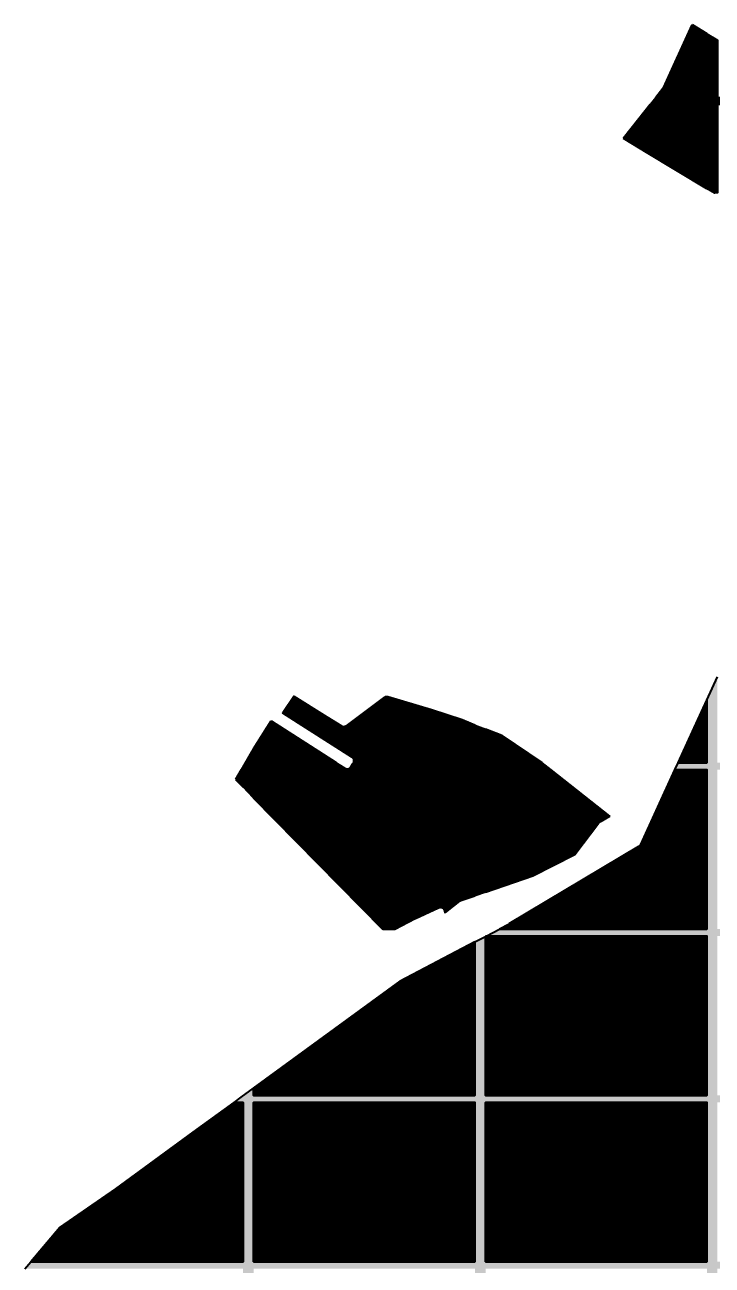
# Model space of a CAD drawing. Header units: metres. Extents: x 729569 to 732684, y 1423763 to 1426117.
# Drawn here: x 729573 to 730349, y 1424699 to 1426101 of the extents above; entities that cross this region are included whole.
import ezdxf

# ---------------------------------------------------------------- set-up
doc = ezdxf.new("R2010")
doc.units = ezdxf.units.M
for name, color, linetype in [('GREEN_AREA', 7, 'Continuous'), ('PARCEL_BORDER', 7, 'Continuous'), ('PARCEL_L', 7, 'Continuous'), ('PARCEL_M', 7, 'Continuous'), ('PARCEL_S', 7, 'Continuous'), ('ROADS_LOCAL', 7, 'Continuous')]:
    doc.layers.add(name, color=color, linetype=linetype)

msp = doc.modelspace()

# ---------------------------------------------------------------- hatches: boundary and pattern name
at = {"layer": 'GREEN_AREA', "true_color": 0x96c896}
h = msp.add_hatch(dxfattribs=at)
h.set_pattern_fill('SOLID')
h.paths.add_polyline_path([(730326.6, 1426100.8), (730343.3, 1426090.7), (730343.3, 1426018.8), (730285.7, 1426018.8), (730293.5, 1426028.7), (730293.9, 1426029.2), (730294.2, 1426029.7), (730326.6, 1426100.8)])
h = msp.add_hatch(dxfattribs=at)
h.set_pattern_fill('SOLID')
h.paths.add_polyline_path([(730275.1, 1425956.9), (730249.2, 1425972.7), (730273.7, 1426003.6), (730279.4, 1426010.8), (730343.3, 1426010.8), (730343.3, 1425915.9), (730275.1, 1425956.9)])
h.paths.add_polyline_path([(730329.2, 1425955.9), (730329.2, 1425995.9), (730289.2, 1425995.9), (730289.2, 1425955.9), (730329.2, 1425955.9)])
h = msp.add_hatch(dxfattribs=at)
h.set_pattern_fill('SOLID')
h.paths.add_polyline_path([(729980, 1425341.3), (729983, 1425341.3), (730032.3, 1425326.5), (730066.9, 1425315.1), (730081.3, 1425309.4), (730081.3, 1425266.8), (730064.1, 1425266.8), (730064.1, 1425306.8), (730024.1, 1425306.8), (729984.1, 1425306.8), (729984.1, 1425266.8), (729944.1, 1425266.8), (729944.3, 1425267.2), (729944.4, 1425267.7), (729944.5, 1425268.2), (729944.6, 1425268.7), (729944.6, 1425269.2), (729944.6, 1425269.6), (729944.5, 1425270.1), (729944.4, 1425270.6), (729944.2, 1425271.1), (729944, 1425271.5), (729943.7, 1425271.9), (729943.4, 1425272.3), (729943.1, 1425272.7), (729942.7, 1425273), (729942.3, 1425273.3), (729864.1, 1425323), (729876.5, 1425341.7), (729914.1, 1425318.1), (729914.1, 1425318.1), (729930.4, 1425308.2), (729930.8, 1425308), (729931.3, 1425307.8), (729931.7, 1425307.6), (729932.2, 1425307.5), (729932.7, 1425307.5), (729933.2, 1425307.5), (729933.7, 1425307.5), (729934.2, 1425307.6), (729934.7, 1425307.8), (729935.1, 1425308), (729935.6, 1425308.2), (729936, 1425308.5), (729980, 1425341.3)])
h = msp.add_hatch(dxfattribs=at)
h.set_pattern_fill('SOLID')
h.paths.add_polyline_path([(730343.3, 1425337.6), (730343.3, 1425266.8), (730310.9, 1425266.8), (730343.3, 1425337.6)])
h = msp.add_hatch(dxfattribs=at)
h.set_pattern_fill('SOLID')
h.paths.add_polyline_path([(729851, 1425313.9), (729924.6, 1425266.8), (729831.3, 1425266.8), (729831.3, 1425282), (729851, 1425313.9)])
h = msp.add_hatch(dxfattribs=at)
h.set_pattern_fill('SOLID')
h.paths.add_polyline_path([(730093.3, 1425304.7), (730111.5, 1425297.6), (730156.7, 1425266.9), (730156.7, 1425266.8), (730093.3, 1425266.8), (730093.3, 1425304.7)])
h = msp.add_hatch(dxfattribs=at)
h.set_pattern_fill('SOLID')
h.paths.add_polyline_path([(729811, 1425247.8), (729817.5, 1425258.8), (729819.3, 1425258.8), (729819.3, 1425239.4), (729811, 1425247.8)])
h = msp.add_hatch(dxfattribs=at)
h.set_pattern_fill('SOLID')
h.paths.add_polyline_path([(729831.3, 1425227.2), (729831.3, 1425258.8), (730081.3, 1425258.8), (730081.3, 1425116.4), (730065.2, 1425110.9), (730064.7, 1425110.7), (730064.2, 1425110.4), (730063.8, 1425110.1), (730047.6, 1425097.4), (730047.1, 1425099.4), (730047, 1425099.9), (730046.8, 1425100.4), (730046.6, 1425100.8), (730046.3, 1425101.2), (730046, 1425101.6), (730045.7, 1425102), (730045.3, 1425102.3), (730044.9, 1425102.6), (730044.5, 1425102.8), (730044, 1425103), (730043.5, 1425103.2), (730043, 1425103.3), (730042.6, 1425103.3), (730042.1, 1425103.4), (730041.6, 1425103.3), (730041.1, 1425103.2), (730040.6, 1425103.1), (730040.1, 1425102.9), (730014, 1425090.7), (730013.8, 1425090.6), (729990.6, 1425078.8), (729977.2, 1425078.8), (729831.3, 1425227.2)])
h.paths.add_polyline_path([(729920.8, 1425257.7), (729920.8, 1425168.3), (730010.2, 1425168.3), (730010.2, 1425257.7), (729920.8, 1425257.7)])
h.paths.add_polyline_path([(729871.3, 1425238.8), (729871.3, 1425198.8), (729911.3, 1425198.8), (729911.3, 1425238.8), (729871.3, 1425238.8)])
h.paths.add_polyline_path([(729991.3, 1425158.8), (729951.3, 1425158.8), (729951.3, 1425118.8), (729991.3, 1425118.8), (730031.3, 1425118.8), (730071.3, 1425118.8), (730071.3, 1425158.8), (730071.3, 1425198.8), (730071.3, 1425238.8), (730031.3, 1425238.8), (730031.3, 1425198.8), (730031.3, 1425158.8), (729991.3, 1425158.8)])
h = msp.add_hatch(dxfattribs=at)
h.set_pattern_fill('SOLID')
h.paths.add_polyline_path([(730222.5, 1425200), (730222.1, 1425199.8), (730221.7, 1425199.4), (730221.4, 1425199.1), (730221.1, 1425198.7), (730194.3, 1425163.1), (730146.6, 1425138.9), (730093.3, 1425120.5), (730093.3, 1425160.5), (730133.3, 1425160.5), (730173.3, 1425160.5), (730173.3, 1425200.5), (730173.3, 1425240.5), (730133.3, 1425240.5), (730093.3, 1425240.5), (730093.3, 1425258.8), (730166.9, 1425258.8), (730233.5, 1425206.5), (730222.5, 1425200)])
h = msp.add_hatch(dxfattribs=at)
h.set_pattern_fill('SOLID')
h.paths.add_polyline_path([(730119.8, 1425084.4), (730120.1, 1425084.6), (730266.6, 1425172.2), (730267.1, 1425172.5), (730267.5, 1425172.8), (730267.8, 1425173.2), (730268.1, 1425173.6), (730268.4, 1425174), (730268.6, 1425174.4), (730307.3, 1425258.8), (730343.3, 1425258.8), (730343.3, 1425078.8), (730317, 1425078.8), (730317, 1425148.1), (730247.7, 1425148.1), (730247.7, 1425078.8), (730229.1, 1425078.8), (730229.1, 1425118.8), (730189.1, 1425118.8), (730189.1, 1425078.8), (730109.1, 1425078.8), (730119.8, 1425084.4)])
h = msp.add_hatch(dxfattribs=at)
h.set_pattern_fill('SOLID')
h.paths.add_polyline_path([(730272.2, 1424890.8), (730272.2, 1424980.3), (730272.2, 1425069.7), (730182.8, 1425069.7), (730093.3, 1425069.7), (730093.3, 1425070.5), (730093.9, 1425070.8), (730343.3, 1425070.8), (730343.3, 1424890.8), (730333.3, 1424890.8), (730333.3, 1424930.8), (730333.3, 1424970.8), (730333.3, 1425010.8), (730333.3, 1425050.8), (730293.3, 1425050.8), (730293.3, 1425010.8), (730293.3, 1424970.8), (730293.3, 1424930.8), (730293.3, 1424890.8), (730272.2, 1424890.8)])
h = msp.add_hatch(dxfattribs=at)
h.set_pattern_fill('SOLID')
h.paths.add_polyline_path([(729951.3, 1424890.8), (729951.3, 1424930.8), (729911.3, 1424930.8), (729911.3, 1424890.8), (729831.3, 1424890.8), (729831.3, 1424899.1), (729996.7, 1425019.9), (730081.3, 1425064.3), (730081.3, 1424890.8), (730039.2, 1424890.8), (730039.2, 1424960.1), (729969.9, 1424960.1), (729969.9, 1424890.8), (729951.3, 1424890.8)])
h.paths.add_polyline_path([(730031.3, 1425010.8), (729991.3, 1425010.8), (729991.3, 1424970.8), (730031.3, 1424970.8), (730071.3, 1424970.8), (730071.3, 1425010.8), (730031.3, 1425010.8)])
h = msp.add_hatch(dxfattribs=at)
h.set_pattern_fill('SOLID')
h.paths.add_polyline_path([(729699.6, 1424742.8), (729659.6, 1424742.8), (729619.6, 1424742.8), (729619.6, 1424702.8), (729579.6, 1424702.8), (729612.4, 1424741.3), (729675.5, 1424785.2), (729675.6, 1424785.3), (729762.9, 1424849.1), (729809.1, 1424882.8), (729819.3, 1424882.8), (729819.3, 1424702.8), (729787.4, 1424702.8), (729787.4, 1424772.1), (729718.1, 1424772.1), (729718.1, 1424702.8), (729699.6, 1424702.8), (729699.6, 1424742.8)])
h.paths.add_polyline_path([(729779.6, 1424822.8), (729739.6, 1424822.8), (729739.6, 1424782.8), (729779.6, 1424782.8), (729779.6, 1424822.8)])
h = msp.add_hatch(dxfattribs=at)
h.set_pattern_fill('SOLID')
h.paths.add_polyline_path([(730031.3, 1424862.8), (730031.3, 1424822.8), (730031.3, 1424782.8), (730031.3, 1424742.8), (730031.3, 1424702.8), (730010.2, 1424702.8), (730010.2, 1424792.3), (730010.2, 1424881.7), (729920.8, 1424881.7), (729831.3, 1424881.7), (729831.3, 1424882.8), (730081.3, 1424882.8), (730081.3, 1424702.8), (730071.3, 1424702.8), (730071.3, 1424742.8), (730071.3, 1424782.8), (730071.3, 1424822.8), (730071.3, 1424862.8), (730031.3, 1424862.8)])
h = msp.add_hatch(dxfattribs=at)
h.set_pattern_fill('SOLID')
h.paths.add_polyline_path([(730293.3, 1424862.8), (730293.3, 1424822.8), (730293.3, 1424782.8), (730293.3, 1424742.8), (730293.3, 1424702.8), (730272.2, 1424702.8), (730272.2, 1424792.3), (730272.2, 1424881.7), (730182.8, 1424881.7), (730093.3, 1424881.7), (730093.3, 1424882.8), (730343.3, 1424882.8), (730343.3, 1424702.8), (730333.3, 1424702.8), (730333.3, 1424742.8), (730333.3, 1424782.8), (730333.3, 1424822.8), (730333.3, 1424862.8), (730293.3, 1424862.8)])
at = {"layer": 'PARCEL_L', "true_color": 0xffffc8}
h = msp.add_hatch(dxfattribs=at)
h.set_pattern_fill('SOLID')
h.paths.add_polyline_path([(730010.2, 1425168.3), (730010.2, 1425257.7), (729920.8, 1425257.7), (729920.8, 1425168.3), (730010.2, 1425168.3)])
h = msp.add_hatch(dxfattribs=at)
h.set_pattern_fill('SOLID')
h.paths.add_polyline_path([(730182.8, 1424980.3), (730182.8, 1425069.7), (730093.3, 1425069.7), (730093.3, 1424980.3), (730182.8, 1424980.3)])
h = msp.add_hatch(dxfattribs=at)
h.set_pattern_fill('SOLID')
h.paths.add_polyline_path([(730272.2, 1424980.3), (730272.2, 1425069.7), (730182.8, 1425069.7), (730182.8, 1424980.3), (730272.2, 1424980.3)])
h = msp.add_hatch(dxfattribs=at)
h.set_pattern_fill('SOLID')
h.paths.add_polyline_path([(730182.8, 1424890.8), (730182.8, 1424980.3), (730093.3, 1424980.3), (730093.3, 1424890.8), (730182.8, 1424890.8)])
h = msp.add_hatch(dxfattribs=at)
h.set_pattern_fill('SOLID')
h.paths.add_polyline_path([(730272.2, 1424890.8), (730272.2, 1424980.3), (730182.8, 1424980.3), (730182.8, 1424890.8), (730272.2, 1424890.8)])
h = msp.add_hatch(dxfattribs=at)
h.set_pattern_fill('SOLID')
h.paths.add_polyline_path([(729920.8, 1424792.3), (729920.8, 1424881.7), (729831.3, 1424881.7), (729831.3, 1424792.3), (729920.8, 1424792.3)])
h = msp.add_hatch(dxfattribs=at)
h.set_pattern_fill('SOLID')
h.paths.add_polyline_path([(730010.2, 1424792.3), (730010.2, 1424881.7), (729920.8, 1424881.7), (729920.8, 1424792.3), (730010.2, 1424792.3)])
h = msp.add_hatch(dxfattribs=at)
h.set_pattern_fill('SOLID')
h.paths.add_polyline_path([(730182.8, 1424792.3), (730182.8, 1424881.7), (730093.3, 1424881.7), (730093.3, 1424792.3), (730182.8, 1424792.3)])
h = msp.add_hatch(dxfattribs=at)
h.set_pattern_fill('SOLID')
h.paths.add_polyline_path([(730272.2, 1424792.3), (730272.2, 1424881.7), (730182.8, 1424881.7), (730182.8, 1424792.3), (730272.2, 1424792.3)])
h = msp.add_hatch(dxfattribs=at)
h.set_pattern_fill('SOLID')
h.paths.add_polyline_path([(729920.8, 1424702.8), (729920.8, 1424792.3), (729831.3, 1424792.3), (729831.3, 1424702.8), (729920.8, 1424702.8)])
h = msp.add_hatch(dxfattribs=at)
h.set_pattern_fill('SOLID')
h.paths.add_polyline_path([(730010.2, 1424702.8), (730010.2, 1424792.3), (729920.8, 1424792.3), (729920.8, 1424702.8), (730010.2, 1424702.8)])
h = msp.add_hatch(dxfattribs=at)
h.set_pattern_fill('SOLID')
h.paths.add_polyline_path([(730182.8, 1424702.8), (730182.8, 1424792.3), (730093.3, 1424792.3), (730093.3, 1424702.8), (730182.8, 1424702.8)])
h = msp.add_hatch(dxfattribs=at)
h.set_pattern_fill('SOLID')
h.paths.add_polyline_path([(730272.2, 1424702.8), (730272.2, 1424792.3), (730182.8, 1424792.3), (730182.8, 1424702.8), (730272.2, 1424702.8)])
at = {"layer": 'PARCEL_M', "true_color": 0xc8dcff}
h = msp.add_hatch(dxfattribs=at)
h.set_pattern_fill('SOLID')
h.paths.add_polyline_path([(730317, 1425078.8), (730317, 1425148.1), (730247.7, 1425148.1), (730247.7, 1425078.8), (730317, 1425078.8)])
h = msp.add_hatch(dxfattribs=at)
h.set_pattern_fill('SOLID')
h.paths.add_polyline_path([(730039.2, 1424890.8), (730039.2, 1424960.1), (729969.9, 1424960.1), (729969.9, 1424890.8), (730039.2, 1424890.8)])
h = msp.add_hatch(dxfattribs=at)
h.set_pattern_fill('SOLID')
h.paths.add_polyline_path([(729787.4, 1424702.8), (729787.4, 1424772.1), (729718.1, 1424772.1), (729718.1, 1424702.8), (729787.4, 1424702.8)])
at = {"layer": 'PARCEL_S', "true_color": 0xffc8c8}
h = msp.add_hatch(dxfattribs=at)
h.set_pattern_fill('SOLID')
h.paths.add_polyline_path([(730329.2, 1425955.9), (730329.2, 1425995.9), (730289.2, 1425995.9), (730289.2, 1425955.9), (730329.2, 1425955.9)])
h = msp.add_hatch(dxfattribs=at)
h.set_pattern_fill('SOLID')
h.paths.add_polyline_path([(730024.1, 1425266.8), (730024.1, 1425306.8), (729984.1, 1425306.8), (729984.1, 1425266.8), (730024.1, 1425266.8)])
h = msp.add_hatch(dxfattribs=at)
h.set_pattern_fill('SOLID')
h.paths.add_polyline_path([(730064.1, 1425266.8), (730064.1, 1425306.8), (730024.1, 1425306.8), (730024.1, 1425266.8), (730064.1, 1425266.8)])
h = msp.add_hatch(dxfattribs=at)
h.set_pattern_fill('SOLID')
h.paths.add_polyline_path([(729911.3, 1425198.8), (729911.3, 1425238.8), (729871.3, 1425238.8), (729871.3, 1425198.8), (729911.3, 1425198.8)])
h = msp.add_hatch(dxfattribs=at)
h.set_pattern_fill('SOLID')
h.paths.add_polyline_path([(730071.3, 1425198.8), (730071.3, 1425238.8), (730031.3, 1425238.8), (730031.3, 1425198.8), (730071.3, 1425198.8)])
h = msp.add_hatch(dxfattribs=at)
h.set_pattern_fill('SOLID')
h.paths.add_polyline_path([(730133.3, 1425200.5), (730133.3, 1425240.5), (730093.3, 1425240.5), (730093.3, 1425200.5), (730133.3, 1425200.5)])
h = msp.add_hatch(dxfattribs=at)
h.set_pattern_fill('SOLID')
h.paths.add_polyline_path([(730173.3, 1425200.5), (730173.3, 1425240.5), (730133.3, 1425240.5), (730133.3, 1425200.5), (730173.3, 1425200.5)])
h = msp.add_hatch(dxfattribs=at)
h.set_pattern_fill('SOLID')
h.paths.add_polyline_path([(730071.3, 1425158.8), (730071.3, 1425198.8), (730031.3, 1425198.8), (730031.3, 1425158.8), (730071.3, 1425158.8)])
h = msp.add_hatch(dxfattribs=at)
h.set_pattern_fill('SOLID')
h.paths.add_polyline_path([(730133.3, 1425160.5), (730133.3, 1425200.5), (730093.3, 1425200.5), (730093.3, 1425160.5), (730133.3, 1425160.5)])
h = msp.add_hatch(dxfattribs=at)
h.set_pattern_fill('SOLID')
h.paths.add_polyline_path([(730173.3, 1425160.5), (730173.3, 1425200.5), (730133.3, 1425200.5), (730133.3, 1425160.5), (730173.3, 1425160.5)])
h = msp.add_hatch(dxfattribs=at)
h.set_pattern_fill('SOLID')
h.paths.add_polyline_path([(729991.3, 1425118.8), (729991.3, 1425158.8), (729951.3, 1425158.8), (729951.3, 1425118.8), (729991.3, 1425118.8)])
h = msp.add_hatch(dxfattribs=at)
h.set_pattern_fill('SOLID')
h.paths.add_polyline_path([(730031.3, 1425118.8), (730031.3, 1425158.8), (729991.3, 1425158.8), (729991.3, 1425118.8), (730031.3, 1425118.8)])
h = msp.add_hatch(dxfattribs=at)
h.set_pattern_fill('SOLID')
h.paths.add_polyline_path([(730071.3, 1425118.8), (730071.3, 1425158.8), (730031.3, 1425158.8), (730031.3, 1425118.8), (730071.3, 1425118.8)])
h = msp.add_hatch(dxfattribs=at)
h.set_pattern_fill('SOLID')
h.paths.add_polyline_path([(730229.1, 1425078.8), (730229.1, 1425118.8), (730189.1, 1425118.8), (730189.1, 1425078.8), (730229.1, 1425078.8)])
h = msp.add_hatch(dxfattribs=at)
h.set_pattern_fill('SOLID')
h.paths.add_polyline_path([(730333.3, 1425010.8), (730333.3, 1425050.8), (730293.3, 1425050.8), (730293.3, 1425010.8), (730333.3, 1425010.8)])
h = msp.add_hatch(dxfattribs=at)
h.set_pattern_fill('SOLID')
h.paths.add_polyline_path([(730031.3, 1424970.8), (730031.3, 1425010.8), (729991.3, 1425010.8), (729991.3, 1424970.8), (730031.3, 1424970.8)])
h = msp.add_hatch(dxfattribs=at)
h.set_pattern_fill('SOLID')
h.paths.add_polyline_path([(730071.3, 1424970.8), (730071.3, 1425010.8), (730031.3, 1425010.8), (730031.3, 1424970.8), (730071.3, 1424970.8)])
h = msp.add_hatch(dxfattribs=at)
h.set_pattern_fill('SOLID')
h.paths.add_polyline_path([(730333.3, 1424970.8), (730333.3, 1425010.8), (730293.3, 1425010.8), (730293.3, 1424970.8), (730333.3, 1424970.8)])
h = msp.add_hatch(dxfattribs=at)
h.set_pattern_fill('SOLID')
h.paths.add_polyline_path([(730333.3, 1424930.8), (730333.3, 1424970.8), (730293.3, 1424970.8), (730293.3, 1424930.8), (730333.3, 1424930.8)])
h = msp.add_hatch(dxfattribs=at)
h.set_pattern_fill('SOLID')
h.paths.add_polyline_path([(729951.3, 1424890.8), (729951.3, 1424930.8), (729911.3, 1424930.8), (729911.3, 1424890.8), (729951.3, 1424890.8)])
h = msp.add_hatch(dxfattribs=at)
h.set_pattern_fill('SOLID')
h.paths.add_polyline_path([(730333.3, 1424890.8), (730333.3, 1424930.8), (730293.3, 1424930.8), (730293.3, 1424890.8), (730333.3, 1424890.8)])
h = msp.add_hatch(dxfattribs=at)
h.set_pattern_fill('SOLID')
h.paths.add_polyline_path([(730071.3, 1424822.8), (730071.3, 1424862.8), (730031.3, 1424862.8), (730031.3, 1424822.8), (730071.3, 1424822.8)])
h = msp.add_hatch(dxfattribs=at)
h.set_pattern_fill('SOLID')
h.paths.add_polyline_path([(730333.3, 1424822.8), (730333.3, 1424862.8), (730293.3, 1424862.8), (730293.3, 1424822.8), (730333.3, 1424822.8)])
h = msp.add_hatch(dxfattribs=at)
h.set_pattern_fill('SOLID')
h.paths.add_polyline_path([(729779.6, 1424782.8), (729779.6, 1424822.8), (729739.6, 1424822.8), (729739.6, 1424782.8), (729779.6, 1424782.8)])
h = msp.add_hatch(dxfattribs=at)
h.set_pattern_fill('SOLID')
h.paths.add_polyline_path([(730071.3, 1424782.8), (730071.3, 1424822.8), (730031.3, 1424822.8), (730031.3, 1424782.8), (730071.3, 1424782.8)])
h = msp.add_hatch(dxfattribs=at)
h.set_pattern_fill('SOLID')
h.paths.add_polyline_path([(730333.3, 1424782.8), (730333.3, 1424822.8), (730293.3, 1424822.8), (730293.3, 1424782.8), (730333.3, 1424782.8)])
h = msp.add_hatch(dxfattribs=at)
h.set_pattern_fill('SOLID')
h.paths.add_polyline_path([(730071.3, 1424742.8), (730071.3, 1424782.8), (730031.3, 1424782.8), (730031.3, 1424742.8), (730071.3, 1424742.8)])
h = msp.add_hatch(dxfattribs=at)
h.set_pattern_fill('SOLID')
h.paths.add_polyline_path([(730333.3, 1424742.8), (730333.3, 1424782.8), (730293.3, 1424782.8), (730293.3, 1424742.8), (730333.3, 1424742.8)])
h = msp.add_hatch(dxfattribs=at)
h.set_pattern_fill('SOLID')
h.paths.add_polyline_path([(729659.6, 1424702.8), (729659.6, 1424742.8), (729619.6, 1424742.8), (729619.6, 1424702.8), (729659.6, 1424702.8)])
h = msp.add_hatch(dxfattribs=at)
h.set_pattern_fill('SOLID')
h.paths.add_polyline_path([(729699.6, 1424702.8), (729699.6, 1424742.8), (729659.6, 1424742.8), (729659.6, 1424702.8), (729699.6, 1424702.8)])
h = msp.add_hatch(dxfattribs=at)
h.set_pattern_fill('SOLID')
h.paths.add_polyline_path([(730071.3, 1424702.8), (730071.3, 1424742.8), (730031.3, 1424742.8), (730031.3, 1424702.8), (730071.3, 1424702.8)])
h = msp.add_hatch(dxfattribs=at)
h.set_pattern_fill('SOLID')
h.paths.add_polyline_path([(730333.3, 1424702.8), (730333.3, 1424742.8), (730293.3, 1424742.8), (730293.3, 1424702.8), (730333.3, 1424702.8)])
at = {"layer": 'ROADS_LOCAL', "true_color": 0xc8c8c8}
h = msp.add_hatch(dxfattribs=at)
h.set_pattern_fill('SOLID')
h.paths.add_polyline_path([(730343.3, 1426018.8), (730343.3, 1426090.7), (730355.3, 1426083.5), (730355.3, 1426018.8), (730462.6, 1426018.8), (730475.9, 1426010.8), (730355.3, 1426010.8), (730355.3, 1425910.9), (730352.4, 1425910.5), (730343.3, 1425915.9), (730343.3, 1426010.8), (730279.4, 1426010.8), (730281.1, 1426013), (730285.7, 1426018.8), (730343.3, 1426018.8)])
h = msp.add_hatch(dxfattribs=at)
h.set_pattern_fill('SOLID')
h.paths.add_polyline_path([(729819.3, 1424694.8), (729572.8, 1424694.8), (729579.6, 1424702.8), (729819.3, 1424702.8), (729819.3, 1424882.8), (729809.1, 1424882.8), (729817, 1424888.6), (729831.3, 1424899.1), (729831.3, 1424890.8), (730081.3, 1424890.8), (730081.3, 1425064.3), (730093.3, 1425070.5), (730093.3, 1424890.8), (730343.3, 1424890.8), (730343.3, 1425070.8), (730093.9, 1425070.8), (730109.1, 1425078.8), (730343.3, 1425078.8), (730343.3, 1425258.8), (730307.3, 1425258.8), (730310.9, 1425266.8), (730343.3, 1425266.8), (730343.3, 1425337.6), (730355.3, 1425363.8), (730355.3, 1425266.8), (730605.3, 1425266.8), (730605.3, 1425446.8), (730371.2, 1425446.8), (730372.4, 1425454.8), (730605.3, 1425454.8), (730605.3, 1425634.8), (730392.1, 1425634.8), (730391.3, 1425642.8), (730605.3, 1425642.8), (730605.3, 1425732.1), (730617.3, 1425726), (730617.3, 1425642.8), (730867.3, 1425642.8), (730867.3, 1425822.8), (730759.3, 1425822.8), (730763.8, 1425830.8), (730867.3, 1425830.8), (730867.3, 1425868), (730879.3, 1425860.9), (730879.3, 1425830.8), (730930.2, 1425830.8), (730943.8, 1425822.8), (730879.3, 1425822.8), (730879.3, 1425642.8), (731129.3, 1425642.8), (731129.3, 1425713.2), (731141.3, 1425706.1), (731141.3, 1425642.8), (731201.6, 1425642.8), (731196.7, 1425634.8), (731141.3, 1425634.8), (731141.3, 1425544.1), (731130.6, 1425526.6), (731130.4, 1425526.1), (731130.2, 1425525.7), (731130, 1425525.2), (731129.9, 1425524.7), (731129.9, 1425524.2), (731129.9, 1425523.7), (731129.9, 1425523.2), (731130, 1425522.8), (731130.2, 1425522.3), (731130.4, 1425521.8), (731130.6, 1425521.4), (731130.9, 1425521), (731131.2, 1425520.6), (731131.5, 1425520.3), (731131.9, 1425519.9), (731132.3, 1425519.7), (731141.3, 1425514.3), (731141.3, 1425454.8), (731168.5, 1425454.8), (731165.8, 1425446.8), (731141.3, 1425446.8), (731141.3, 1425374.4), (731133.3, 1425350.7), (731133.2, 1425350.3), (731133.1, 1425350), (731129.3, 1425328.3), (731129.3, 1425446.8), (730879.3, 1425446.8), (730879.3, 1425266.8), (731118.5, 1425266.8), (731117.1, 1425258.8), (730879.3, 1425258.8), (730879.3, 1425078.8), (731091.2, 1425078.8), (731090.9, 1425070.8), (730879.3, 1425070.8), (730879.3, 1424916.4), (731089, 1425010.6), (731088.5, 1424997.3), (730879.3, 1424903.3), (730879.3, 1424890.8), (731085, 1424890.8), (731084.7, 1424882.8), (730879.3, 1424882.8), (730879.3, 1424702.8), (731129.3, 1424702.8), (731129.3, 1424740.4), (731141.3, 1424727.9), (731141.3, 1424702.8), (731165.5, 1424702.8), (731173.2, 1424694.8), (731141.3, 1424694.8), (731141.3, 1424514.8), (731252.4, 1424514.8), (731252, 1424506.8), (731141.3, 1424506.8), (731141.3, 1424326.8), (731244.7, 1424326.8), (731244.5, 1424320.1), (731244.4, 1424318.8), (731141.3, 1424318.8), (731141.3, 1424138.8), (731235.3, 1424138.8), (731234.9, 1424130.8), (731141.3, 1424130.8), (731141.3, 1423950.8), (731225.8, 1423950.8), (731225.4, 1423942.8), (731141.3, 1423942.8), (731141.3, 1423803.8), (731129.3, 1423810.3), (731129.3, 1423942.8), (730879.3, 1423942.8), (730879.3, 1423932.8), (730867.3, 1423938.4), (730867.3, 1423942.8), (730857.8, 1423942.8), (730840.6, 1423950.8), (730867.3, 1423950.8), (730867.3, 1424130.8), (730617.3, 1424130.8), (730617.3, 1424061.6), (730605.3, 1424067.9), (730605.3, 1424130.8), (730490.2, 1424130.8), (730475.7, 1424138.8), (730605.3, 1424138.8), (730605.3, 1424318.8), (730355.3, 1424318.8), (730355.3, 1424205.2), (730343.3, 1424211.8), (730343.3, 1424318.8), (730169.1, 1424318.8), (730156.1, 1424326.8), (730343.3, 1424326.8), (730343.3, 1424506.8), (730093.3, 1424506.8), (730093.3, 1424365.7), (730081.3, 1424373.1), (730081.3, 1424506.8), (729997.2, 1424506.8), (729920.8, 1424472.5), (729920.3, 1424472.8), (729908.5, 1424480.1), (729967.9, 1424506.8), (729865.3, 1424506.8), (729852.5, 1424514.8), (729985.7, 1424514.8), (730081.3, 1424557.8), (730081.3, 1424694.8), (729831.3, 1424694.8), (729831.3, 1424528), (729819.3, 1424535.4), (729819.3, 1424694.8)])
h.paths.add_polyline_path([(730343.3, 1424694.8), (730093.3, 1424694.8), (730093.3, 1424563.2), (730343.3, 1424675.5), (730343.3, 1424694.8)])
h.paths.add_polyline_path([(730355.3, 1424694.8), (730355.3, 1424680.9), (730386.2, 1424694.8), (730355.3, 1424694.8)])
h.paths.add_polyline_path([(730605.3, 1424882.8), (730355.3, 1424882.8), (730355.3, 1424702.8), (730404, 1424702.8), (730605.3, 1424793.3), (730605.3, 1424882.8)])
h.paths.add_polyline_path([(730617.3, 1424882.8), (730617.3, 1424798.7), (730804.6, 1424882.8), (730617.3, 1424882.8)])
h.paths.add_polyline_path([(730867.3, 1425070.8), (730617.3, 1425070.8), (730617.3, 1424890.8), (730822.4, 1424890.8), (730867.3, 1424911), (730867.3, 1425070.8)])
h.paths.add_polyline_path([(730867.3, 1424890.8), (730867.3, 1424897.9), (730851.6, 1424890.8), (730867.3, 1424890.8)])
h.paths.add_polyline_path([(730617.3, 1424702.8), (730867.3, 1424702.8), (730867.3, 1424882.8), (730833.8, 1424882.8), (730617.3, 1424785.5), (730617.3, 1424702.8)])
h.paths.add_polyline_path([(730605.3, 1424702.8), (730605.3, 1424780.1), (730433.3, 1424702.8), (730605.3, 1424702.8)])
h.paths.add_polyline_path([(730355.3, 1424514.8), (730605.3, 1424514.8), (730605.3, 1424694.8), (730415.5, 1424694.8), (730355.3, 1424667.8), (730355.3, 1424514.8)])
h.paths.add_polyline_path([(730093.3, 1424514.8), (730343.3, 1424514.8), (730343.3, 1424662.4), (730093.3, 1424550), (730093.3, 1424514.8)])
h.paths.add_polyline_path([(730081.3, 1424514.8), (730081.3, 1424544.7), (730015, 1424514.8), (730081.3, 1424514.8)])
h.paths.add_polyline_path([(730355.3, 1425258.8), (730355.3, 1425078.8), (730605.3, 1425078.8), (730605.3, 1425258.8), (730355.3, 1425258.8)])
h.paths.add_polyline_path([(730355.3, 1425070.8), (730355.3, 1424890.8), (730605.3, 1424890.8), (730605.3, 1425070.8), (730355.3, 1425070.8)])
h.paths.add_polyline_path([(730617.3, 1425634.8), (730617.3, 1425454.8), (730867.3, 1425454.8), (730867.3, 1425634.8), (730617.3, 1425634.8)])
h.paths.add_polyline_path([(730617.3, 1425446.8), (730617.3, 1425266.8), (730867.3, 1425266.8), (730867.3, 1425446.8), (730617.3, 1425446.8)])
h.paths.add_polyline_path([(730617.3, 1425258.8), (730617.3, 1425078.8), (730867.3, 1425078.8), (730867.3, 1425258.8), (730617.3, 1425258.8)])
h.paths.add_polyline_path([(730879.3, 1425634.8), (730879.3, 1425454.8), (731129.3, 1425454.8), (731129.3, 1425634.8), (730879.3, 1425634.8)])
h.paths.add_polyline_path([(731129.3, 1424694.8), (730879.3, 1424694.8), (730879.3, 1424514.8), (731129.3, 1424514.8), (731129.3, 1424694.8)])
h.paths.add_polyline_path([(731129.3, 1424506.8), (730879.3, 1424506.8), (730879.3, 1424326.8), (731129.3, 1424326.8), (731129.3, 1424506.8)])
h.paths.add_polyline_path([(731129.3, 1424318.8), (730879.3, 1424318.8), (730879.3, 1424138.8), (731129.3, 1424138.8), (731129.3, 1424318.8)])
h.paths.add_polyline_path([(731129.3, 1424130.8), (730879.3, 1424130.8), (730879.3, 1423950.8), (731129.3, 1423950.8), (731129.3, 1424130.8)])
h.paths.add_polyline_path([(730867.3, 1424138.8), (730867.3, 1424318.8), (730617.3, 1424318.8), (730617.3, 1424138.8), (730867.3, 1424138.8)])
h.paths.add_polyline_path([(730605.3, 1424326.8), (730605.3, 1424506.8), (730355.3, 1424506.8), (730355.3, 1424326.8), (730605.3, 1424326.8)])
h.paths.add_polyline_path([(730867.3, 1424326.8), (730867.3, 1424506.8), (730617.3, 1424506.8), (730617.3, 1424326.8), (730867.3, 1424326.8)])
h.paths.add_polyline_path([(730867.3, 1424514.8), (730867.3, 1424694.8), (730617.3, 1424694.8), (730617.3, 1424514.8), (730867.3, 1424514.8)])
h.paths.add_polyline_path([(730081.3, 1424702.8), (730081.3, 1424882.8), (729831.3, 1424882.8), (729831.3, 1424702.8), (730081.3, 1424702.8)])
h.paths.add_polyline_path([(730343.3, 1424702.8), (730343.3, 1424882.8), (730093.3, 1424882.8), (730093.3, 1424702.8), (730343.3, 1424702.8)])
h = msp.add_hatch(dxfattribs=at)
h.set_pattern_fill('SOLID')
h.paths.add_polyline_path([(729819.3, 1425258.8), (729817.5, 1425258.8), (729829.4, 1425278.9), (729831.3, 1425282), (729831.3, 1425266.8), (729924.6, 1425266.8), (729934.2, 1425260.7), (729934.6, 1425260.4), (729935.1, 1425260.2), (729935.6, 1425260.1), (729936, 1425260), (729936.5, 1425259.9), (729937, 1425259.9), (729937.5, 1425259.9), (729938, 1425260), (729938.4, 1425260.1), (729938.9, 1425260.3), (729939.3, 1425260.5), (729939.8, 1425260.8), (729940.1, 1425261.1), (729940.5, 1425261.4), (729940.8, 1425261.8), (729941.1, 1425262.2), (729943.8, 1425266.3), (729944.1, 1425266.8), (729944.1, 1425266.8), (730081.3, 1425266.8), (730081.3, 1425309.4), (730093.3, 1425304.7), (730093.3, 1425266.8), (730156.7, 1425266.8), (730166.9, 1425258.8), (730093.3, 1425258.8), (730093.3, 1425120.5), (730081.3, 1425116.4), (730081.3, 1425258.8), (729831.3, 1425258.8), (729831.3, 1425227.2), (729819.3, 1425239.4), (729819.3, 1425258.8)])

# ---------------------------------------------------------------- linework, layer by layer
at = {"layer": 'PARCEL_BORDER', "lineweight": 50, "true_color": 0x326432}
for points in [[(730326.6, 1426100.8), (730343.3, 1426090.7), (730343.3, 1426018.8), (730285.7, 1426018.8), (730293.5, 1426028.7), (730293.9, 1426029.2), (730294.2, 1426029.7), (730326.6, 1426100.8)], [(730275.1, 1425956.9), (730249.2, 1425972.7), (730273.7, 1426003.6), (730279.4, 1426010.8), (730343.3, 1426010.8), (730343.3, 1425915.9), (730275.1, 1425956.9)], [(729980, 1425341.3), (729983, 1425341.3), (730032.3, 1425326.5), (730066.9, 1425315.1), (730081.3, 1425309.4), (730081.3, 1425266.8), (730064.1, 1425266.8), (730064.1, 1425306.8), (730024.1, 1425306.8), (729984.1, 1425306.8), (729984.1, 1425266.8), (729944.1, 1425266.8), (729944.3, 1425267.2), (729944.4, 1425267.7), (729944.5, 1425268.2), (729944.6, 1425268.7), (729944.6, 1425269.2), (729944.6, 1425269.6), (729944.5, 1425270.1), (729944.4, 1425270.6), (729944.2, 1425271.1), (729944, 1425271.5), (729943.7, 1425271.9), (729943.4, 1425272.3), (729943.1, 1425272.7), (729942.7, 1425273), (729942.3, 1425273.3), (729864.1, 1425323), (729876.5, 1425341.7), (729914.1, 1425318.1), (729914.1, 1425318.1), (729930.4, 1425308.2), (729930.8, 1425308), (729931.3, 1425307.8), (729931.7, 1425307.6), (729932.2, 1425307.5), (729932.7, 1425307.5), (729933.2, 1425307.5), (729933.7, 1425307.5), (729934.2, 1425307.6), (729934.7, 1425307.8), (729935.1, 1425308), (729935.6, 1425308.2), (729936, 1425308.5), (729980, 1425341.3)], [(730343.3, 1425337.6), (730343.3, 1425266.8), (730310.9, 1425266.8), (730343.3, 1425337.6)], [(729851, 1425313.9), (729924.6, 1425266.8), (729831.3, 1425266.8), (729831.3, 1425282), (729851, 1425313.9)], [(730093.3, 1425304.7), (730111.5, 1425297.6), (730156.7, 1425266.9), (730156.7, 1425266.8), (730093.3, 1425266.8), (730093.3, 1425304.7)], [(729811, 1425247.8), (729817.5, 1425258.8), (729819.3, 1425258.8), (729819.3, 1425239.4), (729811, 1425247.8)], [(729831.3, 1425227.2), (729831.3, 1425258.8), (730081.3, 1425258.8), (730081.3, 1425116.4), (730065.2, 1425110.9), (730064.7, 1425110.7), (730064.2, 1425110.4), (730063.8, 1425110.1), (730047.6, 1425097.4), (730047.1, 1425099.4), (730047, 1425099.9), (730046.8, 1425100.4), (730046.6, 1425100.8), (730046.3, 1425101.2), (730046, 1425101.6), (730045.7, 1425102), (730045.3, 1425102.3), (730044.9, 1425102.6), (730044.5, 1425102.8), (730044, 1425103), (730043.5, 1425103.2), (730043, 1425103.3), (730042.6, 1425103.3), (730042.1, 1425103.4), (730041.6, 1425103.3), (730041.1, 1425103.2), (730040.6, 1425103.1), (730040.1, 1425102.9), (730014, 1425090.7), (730013.8, 1425090.6), (729990.6, 1425078.8), (729977.2, 1425078.8), (729831.3, 1425227.2)], [(730222.5, 1425200), (730222.1, 1425199.8), (730221.7, 1425199.4), (730221.4, 1425199.1), (730221.1, 1425198.7), (730194.3, 1425163.1), (730146.6, 1425138.9), (730093.3, 1425120.5), (730093.3, 1425160.5), (730133.3, 1425160.5), (730173.3, 1425160.5), (730173.3, 1425200.5), (730173.3, 1425240.5), (730133.3, 1425240.5), (730093.3, 1425240.5), (730093.3, 1425258.8), (730166.9, 1425258.8), (730233.5, 1425206.5), (730222.5, 1425200)], [(730119.8, 1425084.4), (730120.1, 1425084.6), (730266.6, 1425172.2), (730267.1, 1425172.5), (730267.5, 1425172.8), (730267.8, 1425173.2), (730268.1, 1425173.6), (730268.4, 1425174), (730268.6, 1425174.4), (730307.3, 1425258.8), (730343.3, 1425258.8), (730343.3, 1425078.8), (730317, 1425078.8), (730317, 1425148.1), (730247.7, 1425148.1), (730247.7, 1425078.8), (730229.1, 1425078.8), (730229.1, 1425118.8), (730189.1, 1425118.8), (730189.1, 1425078.8), (730109.1, 1425078.8), (730119.8, 1425084.4)], [(730272.2, 1424890.8), (730272.2, 1424980.3), (730272.2, 1425069.7), (730182.8, 1425069.7), (730093.3, 1425069.7), (730093.3, 1425070.5), (730093.9, 1425070.8), (730343.3, 1425070.8), (730343.3, 1424890.8), (730333.3, 1424890.8), (730333.3, 1424930.8), (730333.3, 1424970.8), (730333.3, 1425010.8), (730333.3, 1425050.8), (730293.3, 1425050.8), (730293.3, 1425010.8), (730293.3, 1424970.8), (730293.3, 1424930.8), (730293.3, 1424890.8), (730272.2, 1424890.8)], [(729951.3, 1424890.8), (729951.3, 1424930.8), (729911.3, 1424930.8), (729911.3, 1424890.8), (729831.3, 1424890.8), (729831.3, 1424899.1), (729996.7, 1425019.9), (730081.3, 1425064.3), (730081.3, 1424890.8), (730039.2, 1424890.8), (730039.2, 1424960.1), (729969.9, 1424960.1), (729969.9, 1424890.8), (729951.3, 1424890.8)], [(729699.6, 1424742.8), (729659.6, 1424742.8), (729619.6, 1424742.8), (729619.6, 1424702.8), (729579.6, 1424702.8), (729612.4, 1424741.3), (729675.5, 1424785.2), (729675.6, 1424785.3), (729762.9, 1424849.1), (729809.1, 1424882.8), (729819.3, 1424882.8), (729819.3, 1424702.8), (729787.4, 1424702.8), (729787.4, 1424772.1), (729718.1, 1424772.1), (729718.1, 1424702.8), (729699.6, 1424702.8), (729699.6, 1424742.8)], [(730031.3, 1424862.8), (730031.3, 1424822.8), (730031.3, 1424782.8), (730031.3, 1424742.8), (730031.3, 1424702.8), (730010.2, 1424702.8), (730010.2, 1424792.3), (730010.2, 1424881.7), (729920.8, 1424881.7), (729831.3, 1424881.7), (729831.3, 1424882.8), (730081.3, 1424882.8), (730081.3, 1424702.8), (730071.3, 1424702.8), (730071.3, 1424742.8), (730071.3, 1424782.8), (730071.3, 1424822.8), (730071.3, 1424862.8), (730031.3, 1424862.8)], [(730293.3, 1424862.8), (730293.3, 1424822.8), (730293.3, 1424782.8), (730293.3, 1424742.8), (730293.3, 1424702.8), (730272.2, 1424702.8), (730272.2, 1424792.3), (730272.2, 1424881.7), (730182.8, 1424881.7), (730093.3, 1424881.7), (730093.3, 1424882.8), (730343.3, 1424882.8), (730343.3, 1424702.8), (730333.3, 1424702.8), (730333.3, 1424742.8), (730333.3, 1424782.8), (730333.3, 1424822.8), (730333.3, 1424862.8), (730293.3, 1424862.8)]]:
    msp.add_lwpolyline(points, close=True, dxfattribs=at)
at = {"layer": 'PARCEL_BORDER', "lineweight": 40, "true_color": 0x323232}
for points in [[(730343.3, 1426018.8), (730343.3, 1426090.7), (730355.3, 1426083.5), (730355.3, 1426018.8), (730462.6, 1426018.8), (730475.9, 1426010.8), (730355.3, 1426010.8), (730355.3, 1425910.9), (730352.4, 1425910.5), (730343.3, 1425915.9), (730343.3, 1426010.8), (730279.4, 1426010.8), (730281.1, 1426013), (730285.7, 1426018.8), (730343.3, 1426018.8)], [(729819.3, 1425258.8), (729817.5, 1425258.8), (729829.4, 1425278.9), (729831.3, 1425282), (729831.3, 1425266.8), (729924.6, 1425266.8), (729934.2, 1425260.7), (729934.6, 1425260.4), (729935.1, 1425260.2), (729935.6, 1425260.1), (729936, 1425260), (729936.5, 1425259.9), (729937, 1425259.9), (729937.5, 1425259.9), (729938, 1425260), (729938.4, 1425260.1), (729938.9, 1425260.3), (729939.3, 1425260.5), (729939.8, 1425260.8), (729940.1, 1425261.1), (729940.5, 1425261.4), (729940.8, 1425261.8), (729941.1, 1425262.2), (729943.8, 1425266.3), (729944.1, 1425266.8), (729944.1, 1425266.8), (730081.3, 1425266.8), (730081.3, 1425309.4), (730093.3, 1425304.7), (730093.3, 1425266.8), (730156.7, 1425266.8), (730166.9, 1425258.8), (730093.3, 1425258.8), (730093.3, 1425120.5), (730081.3, 1425116.4), (730081.3, 1425258.8), (729831.3, 1425258.8), (729831.3, 1425227.2), (729819.3, 1425239.4), (729819.3, 1425258.8)]]:
    msp.add_lwpolyline(points, close=True, dxfattribs=at)
at = {"layer": 'PARCEL_BORDER', "lineweight": 50, "true_color": 0x323232}
for points in [[(730329.2, 1425955.9), (730329.2, 1425995.9), (730289.2, 1425995.9), (730289.2, 1425955.9), (730329.2, 1425955.9)], [(730024.1, 1425266.8), (730024.1, 1425306.8), (729984.1, 1425306.8), (729984.1, 1425266.8), (730024.1, 1425266.8)], [(730064.1, 1425266.8), (730064.1, 1425306.8), (730024.1, 1425306.8), (730024.1, 1425266.8), (730064.1, 1425266.8)], [(730010.2, 1425168.3), (730010.2, 1425257.7), (729920.8, 1425257.7), (729920.8, 1425168.3), (730010.2, 1425168.3)], [(729911.3, 1425198.8), (729911.3, 1425238.8), (729871.3, 1425238.8), (729871.3, 1425198.8), (729911.3, 1425198.8)], [(730071.3, 1425198.8), (730071.3, 1425238.8), (730031.3, 1425238.8), (730031.3, 1425198.8), (730071.3, 1425198.8)], [(730133.3, 1425200.5), (730133.3, 1425240.5), (730093.3, 1425240.5), (730093.3, 1425200.5), (730133.3, 1425200.5)], [(730173.3, 1425200.5), (730173.3, 1425240.5), (730133.3, 1425240.5), (730133.3, 1425200.5), (730173.3, 1425200.5)], [(730071.3, 1425158.8), (730071.3, 1425198.8), (730031.3, 1425198.8), (730031.3, 1425158.8), (730071.3, 1425158.8)], [(730133.3, 1425160.5), (730133.3, 1425200.5), (730093.3, 1425200.5), (730093.3, 1425160.5), (730133.3, 1425160.5)], [(730173.3, 1425160.5), (730173.3, 1425200.5), (730133.3, 1425200.5), (730133.3, 1425160.5), (730173.3, 1425160.5)], [(729991.3, 1425118.8), (729991.3, 1425158.8), (729951.3, 1425158.8), (729951.3, 1425118.8), (729991.3, 1425118.8)], [(730031.3, 1425118.8), (730031.3, 1425158.8), (729991.3, 1425158.8), (729991.3, 1425118.8), (730031.3, 1425118.8)], [(730071.3, 1425118.8), (730071.3, 1425158.8), (730031.3, 1425158.8), (730031.3, 1425118.8), (730071.3, 1425118.8)], [(730317, 1425078.8), (730317, 1425148.1), (730247.7, 1425148.1), (730247.7, 1425078.8), (730317, 1425078.8)], [(730229.1, 1425078.8), (730229.1, 1425118.8), (730189.1, 1425118.8), (730189.1, 1425078.8), (730229.1, 1425078.8)], [(730182.8, 1424980.3), (730182.8, 1425069.7), (730093.3, 1425069.7), (730093.3, 1424980.3), (730182.8, 1424980.3)], [(730272.2, 1424980.3), (730272.2, 1425069.7), (730182.8, 1425069.7), (730182.8, 1424980.3), (730272.2, 1424980.3)], [(730333.3, 1425010.8), (730333.3, 1425050.8), (730293.3, 1425050.8), (730293.3, 1425010.8), (730333.3, 1425010.8)], [(730031.3, 1424970.8), (730031.3, 1425010.8), (729991.3, 1425010.8), (729991.3, 1424970.8), (730031.3, 1424970.8)], [(730071.3, 1424970.8), (730071.3, 1425010.8), (730031.3, 1425010.8), (730031.3, 1424970.8), (730071.3, 1424970.8)], [(730333.3, 1424970.8), (730333.3, 1425010.8), (730293.3, 1425010.8), (730293.3, 1424970.8), (730333.3, 1424970.8)], [(730182.8, 1424890.8), (730182.8, 1424980.3), (730093.3, 1424980.3), (730093.3, 1424890.8), (730182.8, 1424890.8)], [(730272.2, 1424890.8), (730272.2, 1424980.3), (730182.8, 1424980.3), (730182.8, 1424890.8), (730272.2, 1424890.8)], [(730039.2, 1424890.8), (730039.2, 1424960.1), (729969.9, 1424960.1), (729969.9, 1424890.8), (730039.2, 1424890.8)], [(730333.3, 1424930.8), (730333.3, 1424970.8), (730293.3, 1424970.8), (730293.3, 1424930.8), (730333.3, 1424930.8)], [(729951.3, 1424890.8), (729951.3, 1424930.8), (729911.3, 1424930.8), (729911.3, 1424890.8), (729951.3, 1424890.8)], [(730333.3, 1424890.8), (730333.3, 1424930.8), (730293.3, 1424930.8), (730293.3, 1424890.8), (730333.3, 1424890.8)], [(729920.8, 1424792.3), (729920.8, 1424881.7), (729831.3, 1424881.7), (729831.3, 1424792.3), (729920.8, 1424792.3)], [(730010.2, 1424792.3), (730010.2, 1424881.7), (729920.8, 1424881.7), (729920.8, 1424792.3), (730010.2, 1424792.3)], [(730182.8, 1424792.3), (730182.8, 1424881.7), (730093.3, 1424881.7), (730093.3, 1424792.3), (730182.8, 1424792.3)], [(730272.2, 1424792.3), (730272.2, 1424881.7), (730182.8, 1424881.7), (730182.8, 1424792.3), (730272.2, 1424792.3)], [(730071.3, 1424822.8), (730071.3, 1424862.8), (730031.3, 1424862.8), (730031.3, 1424822.8), (730071.3, 1424822.8)], [(730333.3, 1424822.8), (730333.3, 1424862.8), (730293.3, 1424862.8), (730293.3, 1424822.8), (730333.3, 1424822.8)], [(729779.6, 1424782.8), (729779.6, 1424822.8), (729739.6, 1424822.8), (729739.6, 1424782.8), (729779.6, 1424782.8)], [(730071.3, 1424782.8), (730071.3, 1424822.8), (730031.3, 1424822.8), (730031.3, 1424782.8), (730071.3, 1424782.8)], [(730333.3, 1424782.8), (730333.3, 1424822.8), (730293.3, 1424822.8), (730293.3, 1424782.8), (730333.3, 1424782.8)], [(729920.8, 1424702.8), (729920.8, 1424792.3), (729831.3, 1424792.3), (729831.3, 1424702.8), (729920.8, 1424702.8)], [(730010.2, 1424702.8), (730010.2, 1424792.3), (729920.8, 1424792.3), (729920.8, 1424702.8), (730010.2, 1424702.8)], [(730182.8, 1424702.8), (730182.8, 1424792.3), (730093.3, 1424792.3), (730093.3, 1424702.8), (730182.8, 1424702.8)], [(730272.2, 1424702.8), (730272.2, 1424792.3), (730182.8, 1424792.3), (730182.8, 1424702.8), (730272.2, 1424702.8)], [(730071.3, 1424742.8), (730071.3, 1424782.8), (730031.3, 1424782.8), (730031.3, 1424742.8), (730071.3, 1424742.8)], [(730333.3, 1424742.8), (730333.3, 1424782.8), (730293.3, 1424782.8), (730293.3, 1424742.8), (730333.3, 1424742.8)], [(729787.4, 1424702.8), (729787.4, 1424772.1), (729718.1, 1424772.1), (729718.1, 1424702.8), (729787.4, 1424702.8)], [(729659.6, 1424702.8), (729659.6, 1424742.8), (729619.6, 1424742.8), (729619.6, 1424702.8), (729659.6, 1424702.8)], [(729699.6, 1424702.8), (729699.6, 1424742.8), (729659.6, 1424742.8), (729659.6, 1424702.8), (729699.6, 1424702.8)], [(730071.3, 1424702.8), (730071.3, 1424742.8), (730031.3, 1424742.8), (730031.3, 1424702.8), (730071.3, 1424702.8)], [(730333.3, 1424702.8), (730333.3, 1424742.8), (730293.3, 1424742.8), (730293.3, 1424702.8), (730333.3, 1424702.8)]]:
    msp.add_lwpolyline(points, close=True, dxfattribs=at)
at = {"layer": 'PARCEL_BORDER', "lineweight": 40, "true_color": 0x323232}
msp.add_lwpolyline([(729572.8, 1424694.8), (729579.6, 1424702.8), (729819.3, 1424702.8), (729819.3, 1424882.8), (729809.1, 1424882.8), (729817, 1424888.6), (729831.3, 1424899.1), (729831.3, 1424890.8), (730081.3, 1424890.8), (730081.3, 1425064.3), (730093.3, 1425070.5), (730093.3, 1424890.8), (730343.3, 1424890.8), (730343.3, 1425070.8), (730093.9, 1425070.8), (730109.1, 1425078.8), (730343.3, 1425078.8), (730343.3, 1425258.8), (730307.3, 1425258.8), (730310.9, 1425266.8), (730343.3, 1425266.8), (730343.3, 1425337.6), (730355.3, 1425363.8)], dxfattribs=at)

doc.saveas('drawing.dxf')
